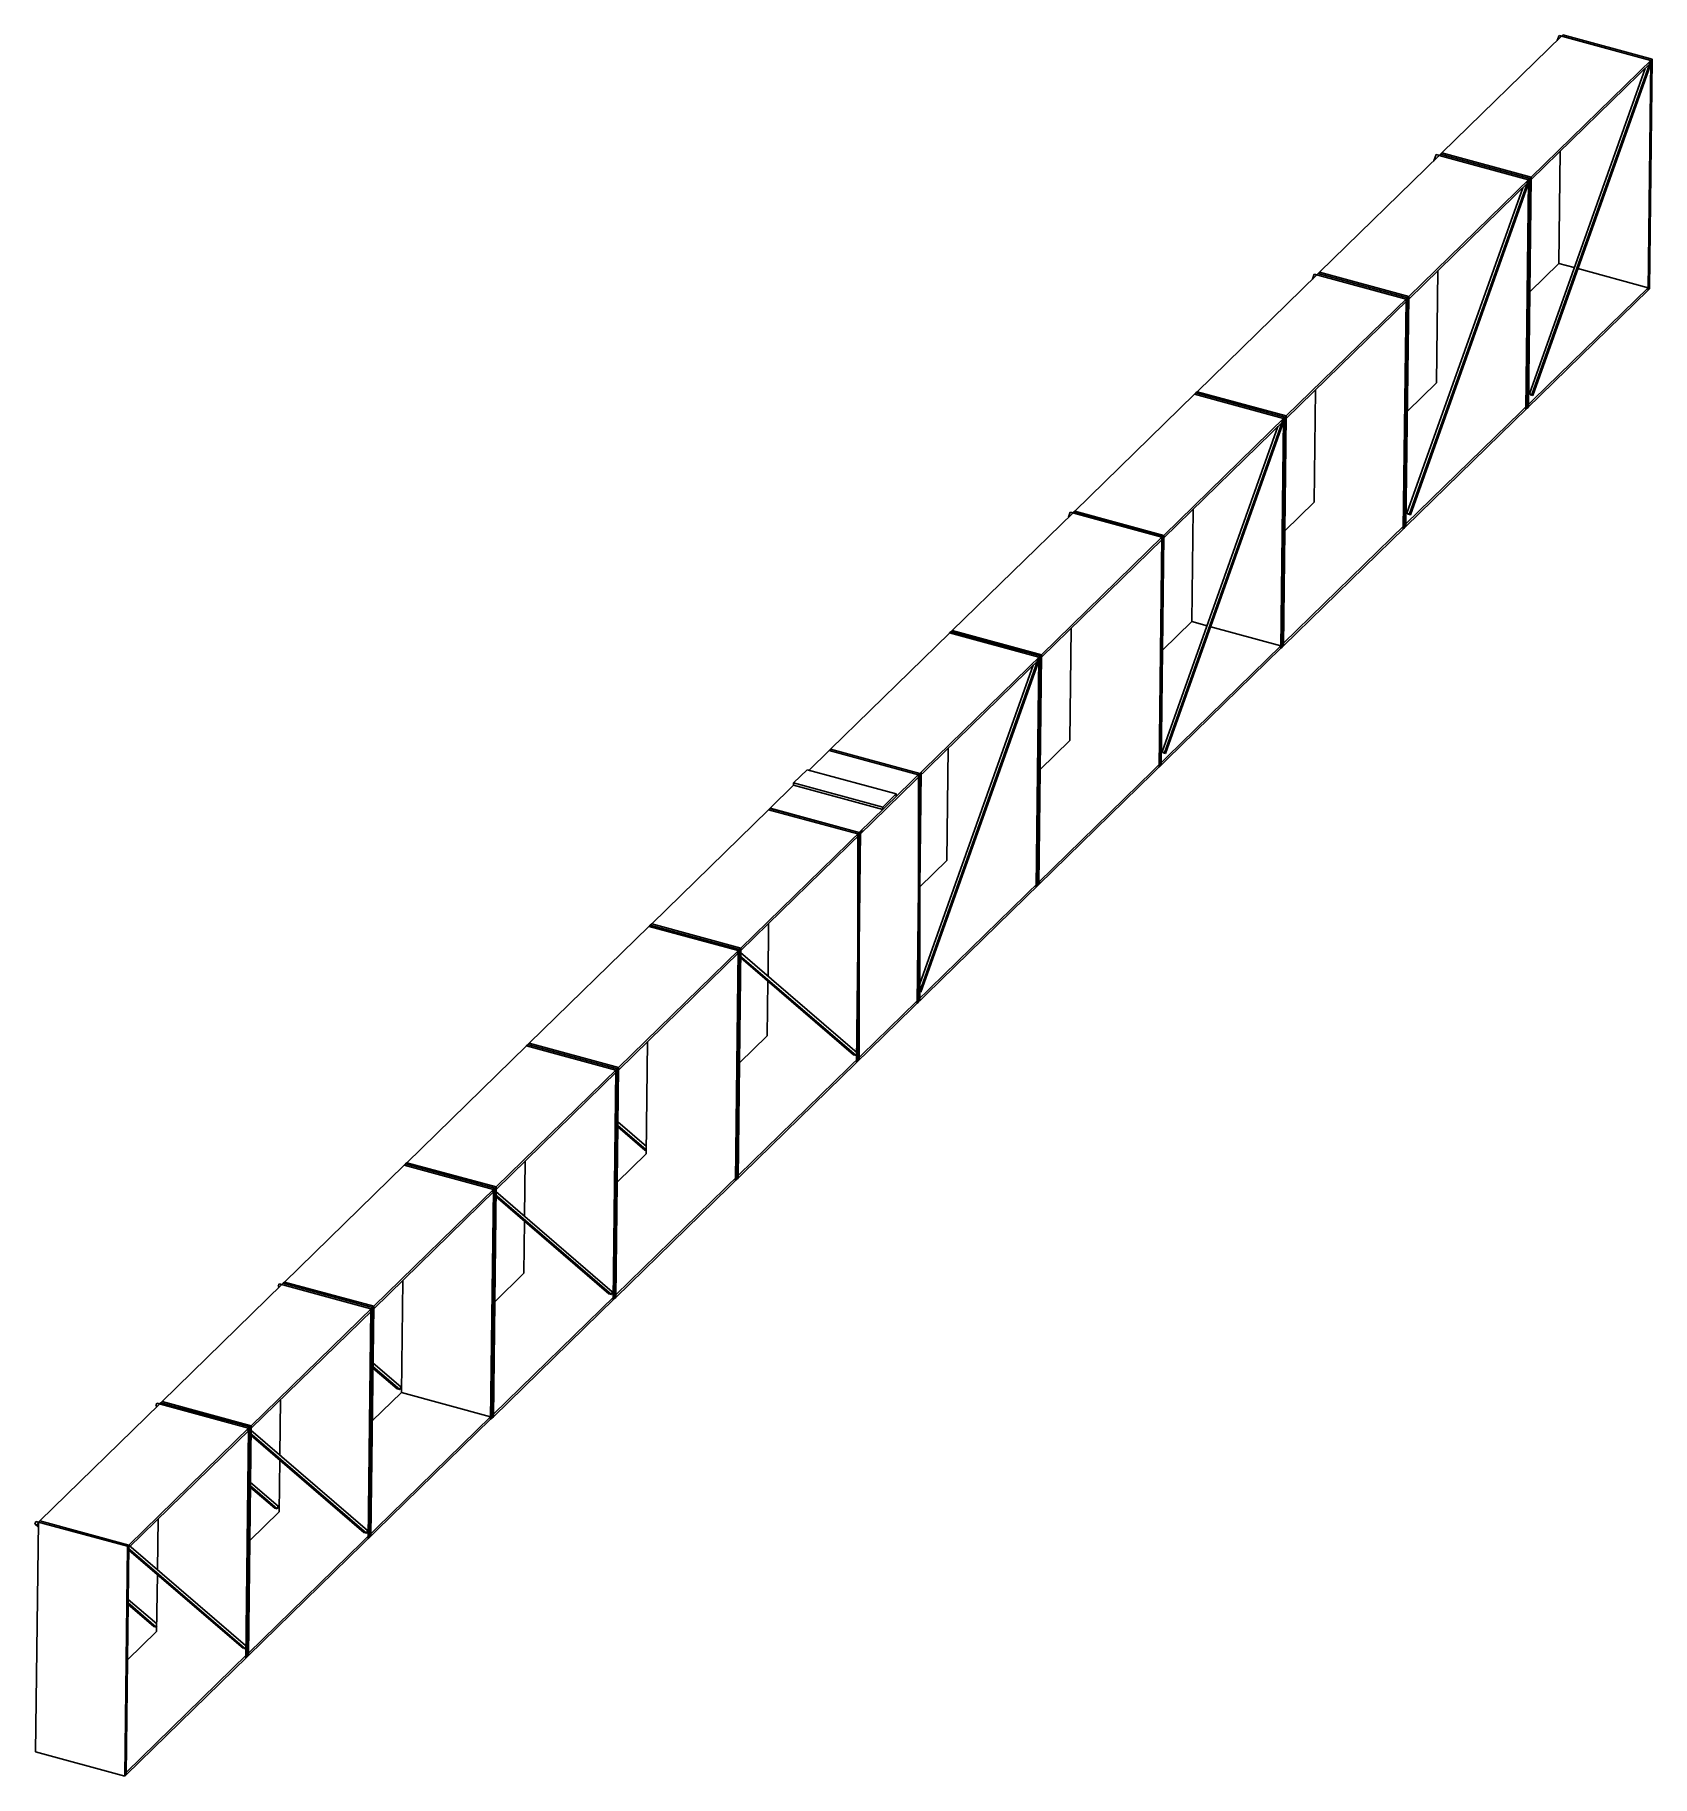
# Paper-space layout '_Trimetric' of a CAD drawing. Header units: millimetres. Extents: x -31 to 530, y -328 to 276.
import ezdxf

# ---------------------------------------------------------------- set-up
doc = ezdxf.new("R2010")
doc.units = ezdxf.units.MM

psp = doc.layouts.new('_Trimetric')

# ---------------------------------------------------------------- linework, layer by layer
at = {"color": 7, "linetype": 'Continuous', "lineweight": 25}
for p, q in [((498.89, 275.89), (457.35, 235.35)), ((497.39, 274.43), (498, 276.15)), ((529.84, 267.49), (498, 276.15)), ((498.89, 275.91), (498.88, 275.88)), ((498.89, 275.91), (499.35, 276.34)), ((498.89, 275.89), (498.89, 275.91)), ((499.35, 276.34), (530.31, 267.93)), ((530.31, 267.93), (488.31, 226.93)), ((530.31, 267.07), (488.31, 226.08)), ((529.84, 267.49), (488.59, 151.47)), ((530.17, 267.21), (488.92, 151.18)), ((528.89, 187.72), (529.84, 267.49)), ((528.95, 267.71), (528.96, 267.73)), ((529.35, 188.16), (530.31, 267.93)), ((530.31, 267.93), (529.84, 267.49)), ((530.17, 267.21), (529.84, 267.49)), ((530.31, 267.93), (530.31, 267.07)), ((487.71, 151.71), (527.88, 264.7)), ((497.94, 196.99), (498.41, 235.94)), ((456.42, 234.46), (414.88, 193.92)), ((454.59, 232.67), (455.37, 234.86)), ((455.37, 234.86), (456.25, 234.62)), ((456.25, 234.62), (456.08, 234.12)), ((456.42, 234.47), (456.25, 234.62)), ((456.42, 234.47), (456.88, 234.91)), ((487.37, 226.06), (456.42, 234.47)), ((456.42, 234.46), (456.42, 234.47)), ((456.88, 234.91), (457.35, 235.35)), ((487.84, 226.5), (456.88, 234.91)), ((457.35, 235.35), (488.31, 226.93)), ((487.84, 226.5), (445.84, 185.5)), ((487.84, 225.64), (445.84, 184.65)), ((487.37, 226.06), (446.08, 110.07)), ((487.7, 225.78), (446.41, 109.79)), ((486.42, 146.29), (487.37, 226.06)), ((486.48, 226.27), (486.49, 226.3)), ((486.89, 146.73), (487.84, 226.5)), ((487.35, 147.16), (488.31, 226.93)), ((487.84, 226.5), (487.37, 226.06)), ((487.7, 225.78), (487.37, 226.06)), ((488.31, 226.93), (487.84, 226.5)), ((487.84, 226.5), (487.84, 225.64)), ((488.31, 226.08), (488.3, 226.08)), ((488.31, 226.93), (488.31, 226.08)), ((445.2, 110.31), (485.41, 223.27)), ((413.95, 193.04), (414.42, 193.48)), ((414.42, 193.48), (414.88, 193.92)), ((414.42, 193.48), (445.37, 185.07)), ((414.88, 193.92), (445.84, 185.5)), ((455.47, 155.55), (455.94, 194.51)), ((497.93, 196.99), (487.83, 187.13)), ((497.93, 196.99), (503.29, 195.54)), ((504.57, 195.19), (528.89, 188.58)), ((413.95, 193.02), (372.41, 152.48)), ((412.45, 191.56), (413.06, 193.28)), ((444.9, 184.63), (413.06, 193.28)), ((413.95, 193.04), (413.94, 193.01)), ((413.95, 193.02), (413.95, 193.04)), ((528.89, 188.58), (444.88, 106.59)), ((528.89, 187.72), (444.88, 105.73)), ((528.89, 188.58), (528.89, 187.72)), ((529.35, 188.16), (528.89, 187.72)), ((445.37, 185.07), (403.37, 144.07)), ((445.37, 184.21), (403.37, 143.21)), ((443.95, 104.86), (444.9, 184.63)), ((444.42, 105.29), (445.37, 185.07)), ((444.88, 105.73), (445.84, 185.5)), ((445.37, 185.07), (444.9, 184.63)), ((445.84, 185.5), (445.37, 185.07)), ((445.37, 185.07), (445.37, 184.21)), ((445.84, 184.65), (445.83, 184.65)), ((445.84, 185.5), (445.84, 184.65)), ((371.48, 151.59), (329.94, 111.05)), ((371.48, 151.61), (371.95, 152.05)), ((402.43, 143.2), (371.48, 151.61)), ((371.48, 151.59), (371.48, 151.61)), ((371.95, 152.05), (372.41, 152.48)), ((371.95, 152.05), (402.9, 143.63)), ((372.41, 152.48), (403.37, 144.07)), ((413.01, 114.12), (413.47, 153.07)), ((455.47, 155.55), (445.36, 145.68)), ((488.59, 151.47), (487.71, 151.71)), ((488.04, 151.43), (487.71, 151.71)), ((488.92, 151.18), (488.04, 151.43)), ((488.92, 151.18), (488.59, 151.47)), ((486.89, 146.73), (486.42, 146.29)), ((486.89, 147.58), (486.89, 146.73)), ((487.35, 147.16), (486.89, 146.73)), ((360.26, 27.45), (400.47, 140.4)), ((402.9, 143.63), (360.9, 102.64)), ((402.9, 142.78), (360.9, 101.78)), ((402.43, 143.2), (361.14, 27.21)), ((402.76, 142.91), (361.47, 26.92)), ((401.48, 63.43), (402.43, 143.2)), ((401.54, 143.41), (401.55, 143.44)), ((401.95, 63.86), (402.9, 143.63)), ((402.41, 64.3), (403.37, 144.07)), ((402.9, 143.63), (402.43, 143.2)), ((402.76, 142.91), (402.43, 143.2)), ((403.37, 144.07), (402.9, 143.63)), ((402.9, 143.63), (402.9, 142.78)), ((403.37, 143.21), (403.36, 143.22)), ((403.37, 144.07), (403.37, 143.21)), ((329.24, 110.39), (287.47, 69.62)), ((327.75, 108.93), (328.36, 110.64)), ((360.2, 101.98), (328.36, 110.64)), ((329.24, 110.4), (329.94, 111.05)), ((329.24, 110.4), (329.24, 110.38)), ((329.24, 110.39), (329.24, 110.4)), ((329.48, 110.61), (360.43, 102.2)), ((329.71, 110.83), (360.67, 102.42)), ((329.94, 111.05), (360.9, 102.64)), ((370.54, 72.69), (371, 111.64)), ((413.01, 114.12), (402.89, 104.25)), ((446.08, 110.07), (445.2, 110.31)), ((445.53, 110.03), (445.2, 110.31)), ((446.41, 109.79), (445.53, 110.03)), ((446.41, 109.79), (446.08, 110.07)), ((444.42, 106.15), (402.41, 65.16)), ((444.42, 105.29), (402.41, 64.3)), ((444.42, 105.29), (443.95, 104.86)), ((444.42, 106.15), (444.42, 105.29)), ((444.88, 105.73), (444.42, 105.29)), ((444.88, 106.59), (444.88, 105.73)), ((360.43, 102.2), (318.43, 61.21)), ((360.43, 101.34), (318.43, 60.35)), ((359.24, 22.21), (360.2, 101.98)), ((359.48, 22.43), (360.43, 102.2)), ((359.71, 22.65), (360.67, 102.42)), ((359.94, 22.87), (360.9, 102.64)), ((360.9, 102.64), (360.2, 101.98)), ((360.43, 102.2), (360.43, 101.34)), ((360.9, 101.78), (360.89, 101.78)), ((360.9, 102.64), (360.9, 101.78)), ((370.53, 72.7), (360.42, 62.84)), ((370.53, 72.7), (375.85, 71.25)), ((286.54, 68.72), (245.22, 28.38)), ((286.54, 68.75), (287.01, 69.18)), ((317.5, 60.33), (286.54, 68.75)), ((286.54, 68.72), (286.54, 68.75)), ((287.01, 69.18), (287.47, 69.62)), ((317.96, 60.77), (287.01, 69.18)), ((287.24, 69.4), (318.2, 60.99)), ((287.47, 69.62), (318.43, 61.21)), ((328.3, 31.48), (328.77, 70.44)), ((377.13, 70.9), (401.48, 64.28)), ((318.2, 60.99), (255.19, -0.51)), ((316.6, 60.53), (316.61, 60.57)), ((317.01, -19), (317.96, 60.77)), ((401.48, 64.28), (317.48, -17.71)), ((401.48, 63.43), (317.48, -18.57)), ((317.48, -18.57), (318.43, 61.21)), ((317.96, 60.77), (317.5, 60.33)), ((318.43, 61.21), (317.96, 60.77)), ((318.2, 60.99), (318.2, 60.13)), ((318.43, 61.21), (318.43, 60.35)), ((401.48, 64.28), (401.48, 63.43)), ((401.95, 63.86), (401.48, 63.43)), ((402.41, 64.3), (401.95, 63.86)), ((402.41, 65.16), (402.41, 64.3)), ((318.2, 60.13), (255.19, -1.36)), ((276.17, -53.03), (315.53, 57.53)), ((317.5, 60.33), (276.21, -55.66)), ((317.83, 60.05), (276.54, -55.94)), ((316.54, -19.44), (317.5, 60.33)), ((317.83, 60.05), (317.5, 60.33)), ((318.43, 60.35), (318.42, 60.35)), ((328.3, 31.48), (317.95, 21.38)), ((244.75, 27.93), (237.76, 21.1)), ((244.75, 27.93), (245.22, 28.38)), ((244.75, 27.93), (244.75, 27.93)), ((275.71, 19.52), (244.75, 27.93)), ((245.22, 28.38), (276.17, 19.97)), ((245.24, 28.4), (276.19, 19.99)), ((285.6, -10.21), (286.06, 28.77)), ((361.14, 27.21), (360.26, 27.45)), ((360.59, 27.16), (360.26, 27.45)), ((361.47, 26.92), (360.59, 27.16)), ((361.47, 26.92), (361.14, 27.21)), ((237.07, 21.29), (232.4, 16.74)), ((237.07, 21.29), (268.03, 12.88)), ((275.24, -59.78), (276.19, 19.99)), ((275.71, -59.34), (276.66, 20.43)), ((276.17, 19.97), (275.71, 19.52)), ((275.71, -59.34), (275.71, 19.52)), ((276.17, -58.89), (276.17, 19.97)), ((276.66, 20.43), (276.19, 19.99)), ((276.19, 19.99), (276.19, 19.13)), ((359.94, 22.87), (359.24, 22.21)), ((359.48, 23.29), (359.48, 22.43)), ((232.4, 15.88), (224.24, 7.91)), ((232.4, 16.74), (263.36, 8.32)), ((232.4, 15.88), (232.4, 16.74)), ((263.36, 7.47), (232.4, 15.88)), ((268.03, 12.88), (263.36, 8.32)), ((268.03, 12.88), (268.03, 12.02)), ((223.75, 7.39), (183.17, -32.22)), ((223.75, 7.43), (224.22, 7.89)), ((254.7, -0.98), (223.75, 7.43)), ((223.75, 7.39), (223.75, 7.43)), ((224.22, 7.89), (255.17, -0.53)), ((255.19, -0.51), (224.24, 7.91)), ((224.24, 7.88), (224.24, 7.91)), ((263.36, 8.32), (263.36, 7.47)), ((256.13, 0.37), (214.12, -40.63)), ((256.13, 0.37), (256.13, -0.49)), ((256.13, -0.49), (214.12, -41.49)), ((254.24, -80.28), (255.19, -0.51)), ((254.7, -79.84), (255.66, -0.07)), ((255.17, -0.53), (254.7, -0.98)), ((254.7, -79.84), (254.7, -0.98)), ((255.17, -79.39), (255.17, -0.53)), ((255.66, -0.07), (255.19, -0.51)), ((255.19, -0.51), (255.19, -1.36)), ((285.6, -10.21), (276.18, -19.39)), ((317.71, -17.49), (170.7, -160.98)), ((317.48, -17.71), (317.48, -18.57)), ((317.71, -17.49), (317.71, -18.35)), ((317.71, -18.35), (170.7, -161.83)), ((317.01, -19), (316.54, -19.44)), ((317.48, -18.57), (317.01, -19)), ((182.23, -33.11), (140.7, -73.65)), ((182.23, -33.11), (182.24, -33.09)), ((182.24, -33.09), (182.7, -32.65)), ((213.19, -41.5), (182.24, -33.09)), ((182.7, -32.65), (183.17, -32.22)), ((182.7, -32.65), (213.66, -41.07)), ((183.17, -32.22), (214.12, -40.63)), ((223.54, -50.41), (223.75, -32.85)), ((223.75, -32.85), (223.75, -32.09)), ((213.66, -41.07), (171.65, -82.06)), ((213.66, -41.92), (171.65, -82.92)), ((212.24, -121.27), (213.19, -41.5)), ((212.31, -41.26), (212.29, -41.29)), ((212.7, -120.84), (213.66, -41.07)), ((213.19, -41.5), (212.86, -42.43)), ((213.17, -120.4), (214.12, -40.63)), ((213.66, -41.07), (213.19, -41.5)), ((213.19, -41.5), (254.44, -77)), ((214.12, -40.63), (213.66, -41.07)), ((213.66, -41.07), (213.66, -41.92)), ((214.12, -41.49), (214.11, -41.48)), ((214.12, -40.63), (214.12, -41.49)), ((212.86, -42.43), (254.11, -77.93)), ((253.23, -77.69), (214.08, -44)), ((223.29, -71.02), (223.52, -52.13)), ((275.71, -59.34), (275.24, -59.78)), ((276.21, -55.66), (276.17, -55.65)), ((276.54, -55.94), (276.17, -55.84)), ((276.54, -55.94), (276.21, -55.66)), ((223.29, -71.02), (213.65, -80.43)), ((139.77, -74.54), (98.23, -115.08)), ((139.81, -74.27), (139.69, -74.61)), ((139.77, -74.52), (140.23, -74.08)), ((139.77, -74.54), (139.77, -74.52)), ((170.72, -82.93), (139.77, -74.52)), ((139.81, -74.27), (139.99, -74.31)), ((140.23, -74.08), (140.7, -73.65)), ((140.23, -74.08), (171.19, -82.5)), ((140.7, -73.65), (171.65, -82.06)), ((181.29, -112.01), (181.76, -73.06)), ((254.11, -77.93), (253.23, -77.69)), ((254.44, -77), (254.11, -77.93)), ((171.19, -82.5), (129.18, -123.49)), ((171.19, -83.35), (129.18, -124.35)), ((169.77, -162.71), (170.72, -82.93)), ((170.23, -162.27), (171.19, -82.5)), ((170.7, -161.83), (171.65, -82.06)), ((171.19, -82.5), (170.72, -82.93)), ((171.65, -82.06), (171.19, -82.5)), ((171.19, -82.5), (171.19, -83.35)), ((171.65, -82.92), (171.64, -82.92)), ((171.65, -82.06), (171.65, -82.92)), ((254.7, -79.84), (254.24, -80.28)), ((171.41, -102.15), (181.31, -110.67)), ((180.74, -110.7), (171.41, -102.67)), ((171.43, -100.95), (181.32, -109.47)), ((139.06, -133.67), (139.29, -114.49)), ((181.29, -112.01), (171.18, -121.88)), ((181.31, -110.85), (180.74, -110.7)), ((97.3, -115.97), (55.76, -156.51)), ((97.3, -115.95), (97.76, -115.52)), ((128.25, -124.37), (97.3, -115.95)), ((97.3, -115.97), (97.3, -115.95)), ((97.76, -115.52), (98.23, -115.08)), ((97.76, -115.52), (128.72, -123.93)), ((98.23, -115.08), (129.18, -123.49)), ((212.7, -120.84), (212.24, -121.27)), ((212.7, -119.98), (212.7, -120.84)), ((213.17, -120.4), (212.7, -120.84)), ((128.72, -123.93), (86.72, -164.93)), ((128.72, -124.79), (86.72, -165.78)), ((127.3, -204.14), (128.25, -124.37)), ((127.37, -124.13), (127.36, -124.15)), ((127.76, -203.7), (128.72, -123.93)), ((128.25, -124.37), (127.92, -125.29)), ((127.92, -125.29), (169.17, -160.8)), ((128.23, -203.26), (129.18, -123.49)), ((128.72, -123.93), (128.25, -124.37)), ((128.25, -124.37), (169.5, -159.87)), ((129.18, -123.49), (128.72, -123.93)), ((128.72, -123.93), (128.72, -124.79)), ((168.29, -160.56), (129.14, -126.87)), ((129.18, -124.35), (129.17, -124.35)), ((129.18, -123.49), (129.18, -124.35)), ((138.82, -153.44), (139.04, -135.38)), ((54.83, -157.39), (55.29, -156.95)), ((55.29, -156.95), (55.76, -156.51)), ((55.29, -156.95), (86.25, -165.36)), ((55.76, -156.51), (86.72, -164.93)), ((96.35, -194.87), (96.82, -155.92)), ((138.82, -153.44), (128.71, -163.32)), ((54.83, -157.4), (13.29, -197.94)), ((53.94, -157.15), (53.61, -158.07)), ((53.61, -158.07), (54.03, -158.19)), ((53.89, -158.32), (53.61, -158.07)), ((85.78, -165.8), (53.94, -157.15)), ((54.83, -157.39), (54.82, -157.41)), ((54.83, -157.4), (54.83, -157.39)), ((170.23, -161.41), (128.23, -202.41)), ((170.23, -162.27), (128.23, -203.26)), ((169.17, -160.8), (168.29, -160.56)), ((169.5, -159.87), (169.17, -160.8)), ((170.23, -162.27), (169.77, -162.71)), ((170.23, -161.41), (170.23, -162.27)), ((170.7, -161.83), (170.23, -162.27)), ((170.7, -160.98), (170.7, -161.83)), ((86.25, -165.36), (44.25, -206.36)), ((86.25, -166.22), (44.25, -207.21)), ((84.83, -245.57), (85.78, -165.8)), ((85.29, -245.13), (86.25, -165.36)), ((85.76, -244.7), (86.72, -164.93)), ((86.25, -165.36), (85.78, -165.8)), ((86.72, -164.93), (86.25, -165.36)), ((86.25, -165.36), (86.25, -166.22)), ((86.72, -165.78), (86.71, -165.78)), ((86.72, -164.93), (86.72, -165.78)), ((94.86, -193.58), (86.46, -186.34)), ((86.47, -185.83), (95.75, -193.82)), ((86.48, -184.63), (96.08, -192.89)), ((96.08, -192.89), (95.75, -193.82)), ((12.36, -198.84), (-29.18, -239.38)), ((11.47, -198.58), (11.14, -199.51)), ((43.31, -207.23), (11.47, -198.58)), ((12.36, -198.82), (12.35, -198.85)), ((12.36, -198.82), (12.83, -198.38)), ((12.36, -198.84), (12.36, -198.82)), ((12.83, -198.38), (13.29, -197.94)), ((43.78, -206.79), (12.83, -198.38)), ((13.29, -197.94), (44.25, -206.36)), ((54.12, -216.53), (54.35, -197.35)), ((96.34, -194.87), (86.24, -204.73)), ((95.75, -193.82), (94.86, -193.58)), ((96.34, -194.87), (127.3, -203.28)), ((11.14, -199.51), (11.56, -199.62)), ((11.43, -199.75), (11.14, -199.51)), ((127.3, -203.28), (43.29, -285.27)), ((127.3, -204.14), (43.29, -286.13)), ((127.3, -203.28), (127.3, -204.14)), ((127.76, -203.7), (127.3, -204.14)), ((128.23, -203.26), (127.76, -203.7)), ((128.23, -202.41), (128.23, -203.26)), ((43.78, -206.79), (1.78, -247.79)), ((43.78, -207.65), (1.78, -248.65)), ((42.36, -287), (43.31, -207.23)), ((42.43, -206.99), (42.42, -207.02)), ((42.83, -286.57), (43.78, -206.79)), ((43.31, -207.23), (42.98, -208.16)), ((42.98, -208.16), (84.23, -243.66)), ((43.29, -286.13), (44.25, -206.36)), ((43.78, -206.79), (43.31, -207.23)), ((43.31, -207.23), (84.56, -242.73)), ((44.25, -206.36), (43.78, -206.79)), ((43.78, -206.79), (43.78, -207.65)), ((83.35, -243.42), (44.21, -209.73)), ((44.25, -207.21), (44.24, -207.21)), ((44.25, -206.36), (44.25, -207.21)), ((53.88, -236.31), (54.1, -218.25)), ((52.39, -235.01), (43.99, -227.77)), ((44, -227.26), (53.28, -235.25)), ((44.01, -226.06), (53.61, -234.32)), ((53.28, -235.25), (52.39, -235.01)), ((53.61, -234.32), (53.28, -235.25)), ((-30.53, -239.57), (-30.86, -240.5)), ((-30.86, -240.5), (-29.97, -240.74)), ((-29.66, -241.53), (-30.86, -240.5)), ((-30.6, -319.58), (-29.64, -239.81)), ((1.31, -248.23), (-30.53, -239.57)), ((-29.64, -239.81), (-29.97, -240.74)), ((-29.97, -240.74), (-29.66, -241.01)), ((-29.64, -239.81), (-29.18, -239.38)), ((-29.18, -239.38), (1.78, -247.79)), ((11.67, -256.3), (11.88, -238.79)), ((53.88, -236.31), (43.77, -246.18)), ((84.23, -243.66), (83.35, -243.42)), ((84.56, -242.73), (84.23, -243.66)), ((85.29, -245.13), (84.83, -245.57)), ((85.29, -244.28), (85.29, -245.13)), ((85.76, -244.7), (85.29, -245.13)), ((0.36, -328), (1.31, -248.23)), ((0.82, -327.56), (1.78, -247.79)), ((1.78, -247.79), (1.31, -248.23)), ((1.78, -247.79), (1.45, -248.72)), ((1.45, -248.72), (42.7, -284.22)), ((41.51, -283.72), (1.76, -249.51)), ((1.78, -247.79), (43.03, -283.29)), ((1.78, -247.79), (1.78, -248.65)), ((11.41, -277.74), (11.65, -258.02)), ((10.39, -276), (1.53, -268.38)), ((1.54, -267.86), (11.28, -276.24)), ((1.55, -266.66), (11.45, -275.18)), ((11.41, -277.74), (1.3, -287.61)), ((11.28, -276.24), (10.39, -276)), ((11.44, -275.79), (11.28, -276.24)), ((43.03, -283.29), (42.7, -284.22)), ((42.83, -285.71), (0.82, -326.7)), ((42.83, -286.57), (0.82, -327.56)), ((42.83, -286.57), (42.36, -287)), ((42.83, -285.71), (42.83, -286.57)), ((43.29, -286.13), (42.83, -286.57)), ((43.29, -285.27), (43.29, -286.13)), ((0.36, -328), (-30.6, -319.58)), ((0.82, -327.56), (0.36, -328)), ((0.82, -326.7), (0.82, -327.56))]:
    psp.add_line(p, q, dxfattribs=at)

doc.saveas('drawing.dxf')
